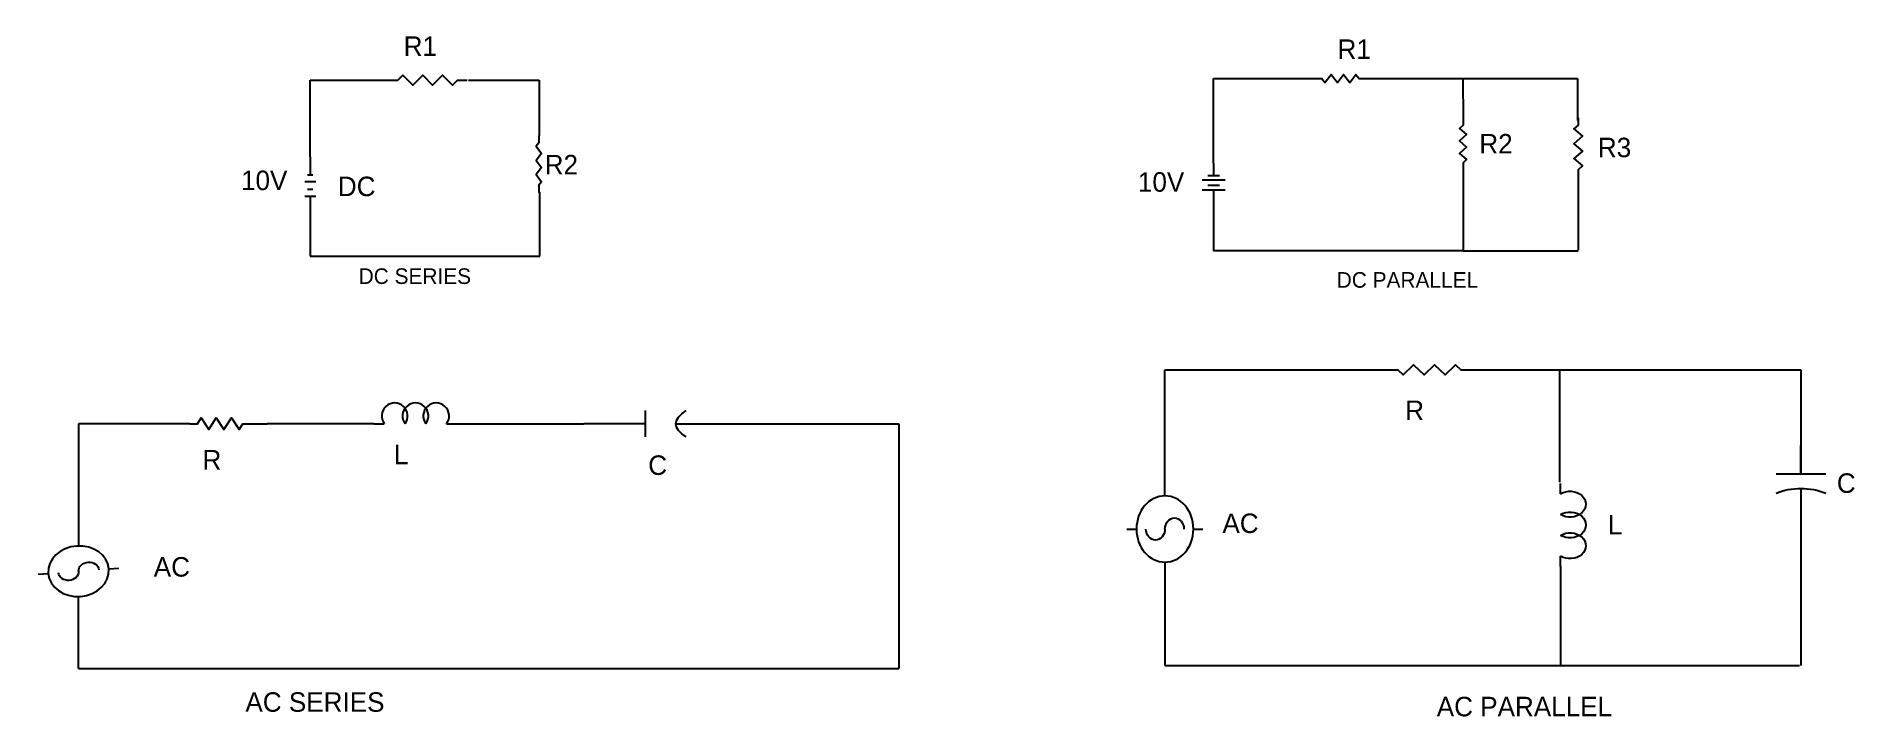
# Model space of a CAD drawing. Header units: millimetres. Extents: x 271 to 504, y 147 to 235.
import ezdxf

# ---------------------------------------------------------------- set-up
doc = ezdxf.new("R2010")
doc.units = ezdxf.units.MM

# ---------------------------------------------------------------- blocks, each defined once
blk = doc.blocks.new('Battery')
at = {"color": 7}
for p, q in [((0, 0), (0.125, 0)), ((0.125, 0.05), (0.125, -0.05)), ((0.175, -0.1), (0.175, 0.1)), ((0.225, 0.05), (0.225, -0.05)), ((0.275, -0.1), (0.275, 0.1)), ((0.275, 0), (0.4, 0))]:
    blk.add_line(p, q, dxfattribs=at)
blk = doc.blocks.new('Resistor')
at = {"color": 7}
blk.add_lwpolyline([(0, 0), (0.05, 0), (0.075, 0.025), (0.125, -0.025), (0.175, 0.025), (0.225, -0.025), (0.275, 0.025), (0.325, -0.025), (0.35, 0), (0.4, 0)], dxfattribs=at)
blk = doc.blocks.new('Inductor')
at = {"color": 7}
for p, q in [((0, 0), (0.05, 0)), ((0.35, 0), (0.4, 0))]:
    blk.add_line(p, q, dxfattribs=at)
for centre in [(0.1, 0.0375), (0.2, 0.0375), (0.3, 0.0375)]:
    blk.add_arc(centre, 0.0625, 323.1301, 216.8699, dxfattribs=at)
blk = doc.blocks.new('Generator - AC')
at = {"color": 7}
for p, q in [((0, 0), (0.05, 0)), ((0.35, 0), (0.4, 0))]:
    blk.add_line(p, q, dxfattribs=at)
blk.add_circle((0.2, 0), 0.15, dxfattribs=at)
for centre, start, end in [((0.15, 0), 0, 180), ((0.25, 0), 180, 0)]:
    blk.add_arc(centre, 0.05, start, end, dxfattribs=at)
blk = doc.blocks.new('Capacitor')
at = {"color": 7}
for p, q in [((0.15, -0.1), (0.15, 0.1)), ((0.15, 0), (0, 0)), ((0.225, 0), (0.4, 0))]:
    blk.add_line(p, q, dxfattribs=at)
blk.add_arc((0.4375, 0), 0.2125, 151.9275, 208.0725, dxfattribs=at)

msp = doc.modelspace()

# ---------------------------------------------------------------- linework, layer by layer
for p, q in [((305.73, 219.21), (305.73, 229.02)), ((305.73, 229.02), (315.71, 229.02)), ((326.04, 229.02), (335.09, 229.02)), ((335.09, 229.02), (335.09, 221.88)), ((421.59, 218.38), (421.59, 229.25)), ((421.59, 229.25), (434.68, 229.25)), ((441.03, 229.25), (453.54, 229.25)), ((453.54, 229.25), (453.58, 224.04)), ((453.54, 229.25), (468.27, 229.25)), ((468.27, 229.25), (468.27, 223.87)), ((453.58, 217.64), (453.58, 207.13)), ((335.17, 206.48), (335.17, 214.65)), ((468.35, 216.6), (468.35, 207.23)), ((421.59, 213.38), (421.59, 207.13)), ((305.73, 211.82), (305.73, 206.48)), ((305.73, 206.48), (335.17, 206.48)), ((453.58, 207.13), (421.59, 207.13)), ((453.58, 207.13), (468.35, 207.13)), ((415.35, 175.77), (415.35, 191.9)), ((415.35, 191.9), (440.17, 191.9)), ((440.17, 191.9), (445.22, 191.9)), ((454.65, 191.9), (465.93, 191.9)), ((465.93, 191.9), (465.93, 177.49)), ((465.93, 191.9), (496.91, 191.9)), ((496.91, 191.9), (496.91, 178.52)), ((290.28, 184.98), (276, 184.98)), ((276, 184.98), (276, 169.25)), ((298.05, 184.98), (300.2, 184.98)), ((313.9, 184.98), (300.2, 184.98)), ((324.54, 184.98), (334.45, 184.98)), ((334.45, 184.98), (340.83, 184.98)), ((361.82, 184.98), (381.2, 184.98)), ((381.2, 184.98), (381.2, 153.61)), ((496.91, 172.42), (496.91, 153.98)), ((415.35, 167.19), (415.35, 153.98)), ((466.08, 166.68), (466.08, 153.98)), ((276.02, 153.61), (276.02, 162.73)), ((415.35, 153.98), (466.18, 153.98)), ((466.18, 153.98), (496.73, 153.98)), ((276.02, 153.61), (357.96, 153.61)), ((357.96, 153.61), (381.2, 153.61))]:
    msp.add_line(p, q)

# ---------------------------------------------------------------- block references
for name, p, xscale, yscale, zscale in [('Resistor', (315.71, 229.02), 25.4, 25.4, 25.4), ('Resistor', (434.68, 229.25), 15.88042031507234, -20.29281195978911, 15.88042031507234), ('Resistor', (443.87, 191.9), 26.95441881137776, -25.39064591088402, 26.95441881137776), ('Inductor', (313.9, 184.98), 26.59664614107148, 26.59664614107148, 26.59664614107148), ('Capacitor', (340.83, 184.98), 52.46164424093195, -16.84061602395093, 52.46164424093195), ('Generator - AC', (410.47, 171.48), 24.3791550431306, -28.30713897087355, 24.3791550431306)]:
    msp.add_blockref(name, p, dxfattribs=dict(xscale=xscale, yscale=yscale, zscale=zscale))
for name, p, xscale, yscale, zscale, rotation in [('Resistor', (453.58, 224.04), 15.97666666891064, -17.50375257805342, 15.97666666891064, 270), ('Resistor', (468.35, 224.22), 19.05650530268781, -22.40865054066171, 19.05650530268781, 270), ('Resistor', (335.05, 221.91), 18.15751717235912, -13.15864890409512, 18.15751717235912, 270), ('Battery', (305.73, 219.21), 18.48604952518167, -6.971787528108621, 18.48604952518167, 270), ('Battery', (421.59, 218.38), 12.51184724278528, -14.810867991588, 12.51184724278528, 270), ('Resistor', (290.28, 184.98), -19.43527277549356, -29.60689001912897, 19.43527277549356, 180), ('Capacitor', (496.91, 182.17), 24.3773505299398, -31.90986561068325, 24.3773505299398, 270), ('Inductor', (466.08, 166.68), 26.61105123354605, -32.42454114130203, 26.61105123354605, 90), ('Generator - AC', (270.84, 165.69), 25.95900094798822, -21.59401655578438, 25.95900094798822, 4.211102525462898)]:
    msp.add_blockref(name, p, dxfattribs=dict(xscale=xscale, yscale=yscale, zscale=zscale, rotation=rotation))

# ---------------------------------------------------------------- texts
at = {"attachment_point": 1}
for s, insert, char_height, width in [('      {\\H5x;R1}', (316.56, 234.64), 0.5, 9.4306), ('R1', (437.48, 234.25), 2.5, 6.7371), ('R2', (455.67, 222.13), 2.5, 5.1972), ('R3', (470.87, 221.65), 2.5, 5.486), (' R2', (334.87, 219.45), 2.5, 8.4683), ('10V', (296.85, 217.43), 2.5, 7.4098), ('10V', (411.88, 217.23), 2.5, 6.0634), ('DC', (309.27, 216.66), 2.5, 5.1965), ('DC SERIES', (311.94, 204.9), 2, 27.2373), ('DC PARALLEL', (437.38, 204.42), 2, 39.4604), (' R', (445.23, 187.95), 2.5, 9.2703), (' L', (315.53, 182.29), 2.5, 7.2107), (' R', (290.98, 181.61), 2.5, 6.6957), (' C', (348.15, 180.92), 2.5, 5.4939), (' C', (500.59, 178.62), 2.5, 7.2102), (' AC', (421.79, 173.47), 2.5, 8.2402), (' L', (471.23, 173.3), 2.5, 7.3819), ('AC', (285.66, 167.88), 2.5, 8.9276), ('      AC SERIES', (291.84, 150.55), 2.5, 76.2278), ('AC PARALLEL', (450.21, 149.97), 2.5, 59.055)]:
    msp.add_mtext(s, dxfattribs=dict(at, insert=insert, char_height=char_height, width=width))

doc.saveas('drawing.dxf')
